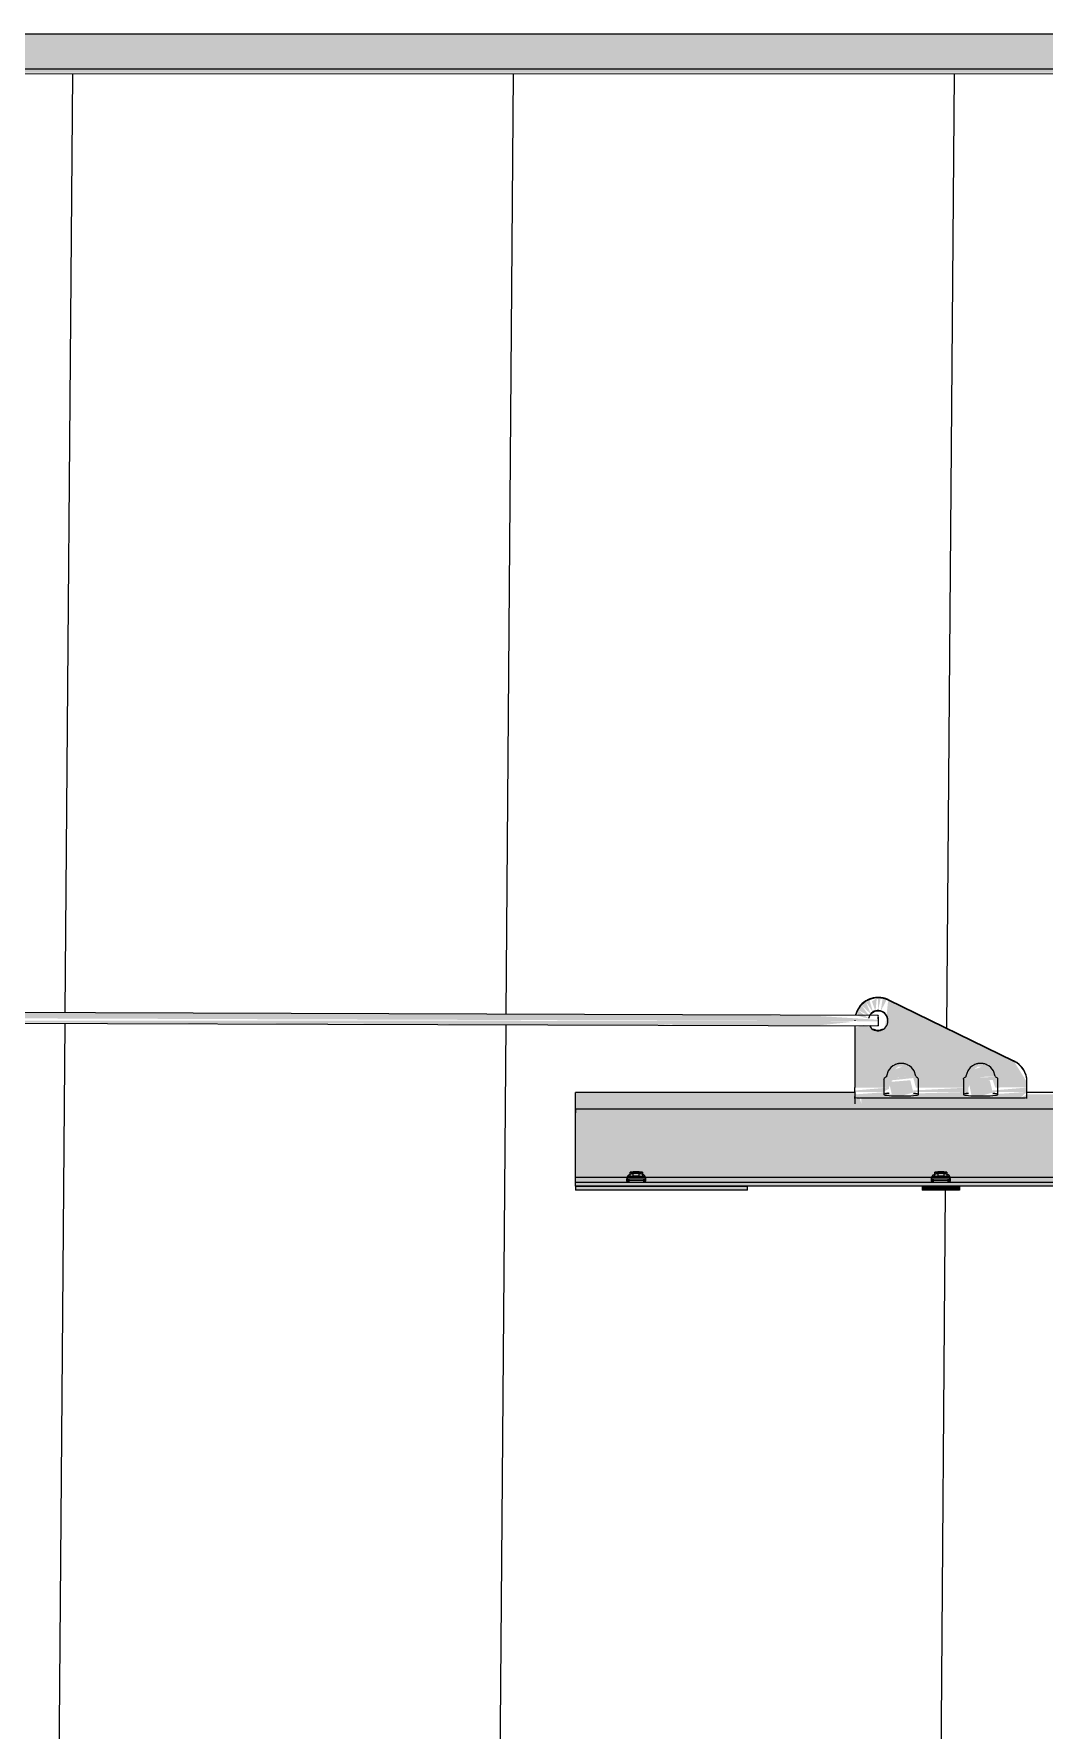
# Model space of a CAD drawing. Header units: millimetres. Extents: x -2361666 to -2009843, y -375 to 29863.
# Drawn here: x -2029493 to -2028730, y 16370 to 17651 of the extents above; entities that cross this region are included whole.
import ezdxf

# ---------------------------------------------------------------- set-up
doc = ezdxf.new("R2010")
doc.units = ezdxf.units.MM
for name, color, linetype, lineweight in [('A-ROOF', 132, 'Continuous', 5), ('A-ROOF-PATT', 132, 'Continuous', 5), ('Q-SPCQ', 91, 'Continuous', 5)]:
    doc.layers.add(name, color=color, linetype=linetype, lineweight=lineweight)

# ---------------------------------------------------------------- blocks, each defined once
blk = doc.blocks.new('Static Line_Sayfa_Metal Deck_Pan Mount - Up to 15 _ pitch - Max 2 Users-1847625-SOUTH EAST - PART C')
at = {"layer": 'Q-SPCQ'}
for points in [[(-1578827.1, 16905.8), (-1578827.1, 16906.9), (-1578871.5, 16909.7), (-1578949.1, 16910.6), (-1583544.8, 16925.8), (-1583792.2, 16926.1), (-1583808.5, 16926.1), (-1583974.7, 16926.8), (-1584063.4, 16927.6), (-1584174.4, 16927.4), (-1584311.8, 16928.1), (-1584381.5, 16928.4), (-1584385.1, 16928.7), (-1584443.8, 16926.8), (-1584441.5, 16927.7), (-1584437.2, 16925.2), (-1584437.2, 16924.5), (-1578830.8, 16905.8)], [(-1578724.4, 16875.5), (-1578724.4, 16875.9), (-1578776.3, 16900.7)], [(-1578815.2, 16863.4), (-1578798.5, 16864.2), (-1578806.2, 16872.4), (-1578815.2, 16869.1), (-1578820.7, 16864.2), (-1578816.4, 16863.5)], [(-1578755.2, 16863.4), (-1578738.5, 16864.2), (-1578746.2, 16872.4), (-1578755.2, 16869.1), (-1578760.7, 16864.2), (-1578756.4, 16863.5)], [(-1578809.6, 16849.4), (-1578800.4, 16851.9), (-1578802.7, 16861.2), (-1578818.8, 16859.9), (-1578816.5, 16849.6), (-1578811.9, 16849.4)], [(-1578749.6, 16849.4), (-1578740.4, 16851.9), (-1578742.7, 16861.2), (-1578758.8, 16861.1), (-1578756.5, 16849.6), (-1578751.9, 16849.4)], [(-1578503.6, 16839.3), (-1578503.6, 16851.9), (-1578714.6, 16850.5), (-1578719.6, 16847.9), (-1578719.6, 16843), (-1578839.6, 16843), (-1578841.2, 16848.7), (-1578844.6, 16851.9), (-1579055.5, 16851.7), (-1579055.5, 16839.3), (-1578677.9, 16839.3)], [(-1578719.6, 16847.9), (-1578714.6, 16852.4), (-1578740.4, 16850.6), (-1578742.7, 16849.6), (-1578758.8, 16849.7), (-1578758.8, 16852.4), (-1578800.4, 16851.2), (-1578802.7, 16849.6), (-1578818.8, 16850.6), (-1578818.8, 16852.4), (-1578844.6, 16850.5), (-1578839.6, 16847.9), (-1578779.6, 16847.9)], [(-1578839.6, 16843), (-1578779.6, 16843), (-1578779.6, 16847.9), (-1578839.6, 16847.9)], [(-1578719.6, 16843), (-1578719.6, 16847.9), (-1578779.6, 16847.9), (-1578779.6, 16843)], [(-1578677.9, 16787.8), (-1578503.7, 16787.8), (-1578503.7, 16839.3), (-1579055.6, 16839.3), (-1579055.7, 16787.8), (-1578886.2, 16787.8)], [(-1578503.7, 16784.1), (-1578503.7, 16787.8), (-1579055.7, 16787.8), (-1579055.7, 16784.1), (-1578677.9, 16784.1)], [(-1578886.2, 16781.1), (-1578503.7, 16781.1), (-1578503.7, 16784.1), (-1579055.7, 16784.1), (-1579055.7, 16781.1)], [(-1579055.7, 16778.1), (-1578925.7, 16778.1), (-1578925.7, 16781.1), (-1579055.7, 16781.1)], [(-1578793.8, 16778.1), (-1578779.7, 16778.1), (-1578779.7, 16781.1), (-1578793.8, 16781.1)], [(-1578765.6, 16778.1), (-1578765.6, 16778.1), (-1578765.6, 16781.1), (-1578779.7, 16781.1), (-1578779.7, 16778.1)]]:
    blk.add_hatch(color=256, dxfattribs=at).paths.add_polyline_path(points)
h = blk.add_hatch(color=256, dxfattribs=at)
h.paths.add_polyline_path([(-1580579.9, 16911.7), (-1581290, 16914), (-1581289.9, 16911.2), (-1581090.2, 16910.1), (-1581059.9, 16909.6), (-1580579.9, 16909.6)])
h.paths.add_polyline_path([(-1579603.7, 16908.4), (-1580579.9, 16909.6), (-1580579.9, 16908.6), (-1580132, 16906.9), (-1580009.5, 16906.2), (-1579898.8, 16906.3), (-1579839.9, 16906.5), (-1579603.7, 16906.3)])
h.paths.add_polyline_path([(-1578989.8, 16902.9), (-1578982.4, 16903.8), (-1578982.4, 16903.3)])
h.paths.add_polyline_path([(-1578874.6, 16902.4), (-1578844.6, 16905.5), (-1578871.5, 16906), (-1579603.7, 16906.3), (-1579603.7, 16905.3), (-1579155.8, 16903.6), (-1579017.7, 16902.8), (-1578882.2, 16902.4)])
h.paths.add_polyline_path([(-1581378.7, 16910.7), (-1581293.9, 16911.3), (-1581293.9, 16914), (-1581911.4, 16916), (-1581916.9, 16913.3), (-1581493.2, 16911.8), (-1581491.8, 16912.3), (-1581385.7, 16910.7)])
h.paths.add_polyline_path([(-1581962.4, 16912.7), (-1581911.2, 16916.1), (-1584437.2, 16922.8), (-1584437.7, 16922), (-1584425.8, 16922), (-1584395.2, 16921.5), (-1584318.6, 16921.2), (-1584274.2, 16920.8), (-1584174.4, 16920.7), (-1584115.8, 16920.9), (-1584017.7, 16919.8), (-1583985.8, 16919.5), (-1583719.5, 16918.5), (-1581964.7, 16912.8)])
h.paths.add_polyline_path([(-1584443.8, 16921.6), (-1584441.5, 16923.7), (-1584443.8, 16922)])
h = blk.add_hatch(color=256, dxfattribs=at)
h.paths.add_polyline_path([(-1578818.8, 16855.7), (-1578816.5, 16861.2), (-1578800.4, 16862.9), (-1578798.5, 16855.7), (-1578758.8, 16855.7), (-1578756.5, 16861.2), (-1578740.4, 16861.3), (-1578738.5, 16855.7), (-1578714.6, 16856), (-1578714.6, 16859.8), (-1578724.4, 16875.5), (-1578819.4, 16921.6), (-1578821.8, 16900.7), (-1578827.1, 16898.5), (-1578832.4, 16900.7), (-1578837.8, 16903), (-1578844.6, 16900.7), (-1578844.6, 16855.7), (-1578819.4, 16855.7)])
h.paths.add_polyline_path([(-1578747.3, 16863.4), (-1578760.7, 16864.2), (-1578751.8, 16871.5), (-1578745.7, 16871.5), (-1578743.5, 16868.2), (-1578738.5, 16864.2), (-1578745, 16863.4)])
h.paths.add_polyline_path([(-1578815.2, 16863.4), (-1578820.7, 16864.2), (-1578811.8, 16871.5), (-1578805.7, 16871.5), (-1578803.5, 16868.2), (-1578798.5, 16864.2), (-1578814.2, 16863.4)])
h.paths.add_polyline_path([(-1578842.4, 16914.4), (-1578833.6, 16909.7), (-1578839.8, 16918)])
h.paths.add_polyline_path([(-1578834.3, 16907.9), (-1578842.4, 16914.4), (-1578842.4, 16909.9), (-1578837.7, 16908.7)])
h.paths.add_polyline_path([(-1578832.4, 16911.2), (-1578836.4, 16920.7), (-1578839.8, 16918), (-1578833.6, 16912.3)])
h.paths.add_polyline_path([(-1578830.8, 16912.4), (-1578833.6, 16922), (-1578836.4, 16920.7), (-1578832.4, 16914.8)])
h.paths.add_polyline_path([(-1578829, 16913.2), (-1578828, 16923.4), (-1578831.7, 16920.7), (-1578830.8, 16918.3)])
h.paths.add_polyline_path([(-1578825.1, 16913.2), (-1578820.6, 16922), (-1578823.6, 16923)])
h.paths.add_polyline_path([(-1578827.1, 16923.3), (-1578827.9, 16922.6), (-1578827.1, 16922.6)])
h.paths.add_polyline_path([(-1578827.1, 16913.4), (-1578825.1, 16923.2), (-1578827.1, 16923.3), (-1578827.1, 16913.4)])
h = blk.add_hatch(color=256, dxfattribs=at)
h.paths.add_polyline_path([(-1578758.8, 16852.4), (-1578758.8, 16855.7), (-1578800.4, 16853.5), (-1578800.4, 16852.4), (-1578779.6, 16852.4)])
h.paths.add_polyline_path([(-1578714.6, 16852.4), (-1578714.6, 16855.7), (-1578740.4, 16853.5), (-1578740.4, 16852.4), (-1578724.4, 16852.4)])
h.paths.add_polyline_path([(-1578823.3, 16852.4), (-1578818.8, 16854.7), (-1578818.8, 16855.7), (-1578844.6, 16853.5), (-1578844.6, 16852.4), (-1578825.1, 16852.4)])
for p, q in [((-1578827.1, 16910.2), (-1584507.2, 16929.1)), ((-1584507.2, 16921.1), (-1578827.1, 16902.2)), ((-1578819.4, 16922.1), (-1578724.4, 16875.9)), ((-1578724.4, 16875.5), (-1578819.4, 16921.6)), ((-1578844.6, 16906.5), (-1578844.6, 16906.1)), ((-1578844.6, 16902.5), (-1578844.6, 16855.7)), ((-1578822.6, 16862.1), (-1578822.6, 16850.5)), ((-1578821.1, 16863.6), (-1578822, 16863.1)), ((-1578797.2, 16863.1), (-1578798.1, 16863.6)), ((-1578796.6, 16850.5), (-1578796.6, 16862.1)), ((-1578762.6, 16862.1), (-1578762.6, 16850.5)), ((-1578761.1, 16863.6), (-1578762, 16863.1)), ((-1578737.2, 16863.1), (-1578738.1, 16863.6)), ((-1578736.6, 16850.5), (-1578736.6, 16862.1)), ((-1578714.6, 16855.7), (-1578714.6, 16859.8)), ((-1579055.6, 16839.3), (-1579055.5, 16851.9)), ((-1578844.6, 16851.9), (-1579055.5, 16851.9)), ((-1578844.6, 16852.4), (-1578844.6, 16850.5)), ((-1578844.6, 16850.5), (-1578844.6, 16848.3)), ((-1578844.6, 16848.3), (-1578844.6, 16843.3)), ((-1578839.6, 16847.9), (-1578779.6, 16847.9)), ((-1578779.6, 16847.9), (-1578719.6, 16847.9)), ((-1578714.6, 16850.5), (-1578714.6, 16852.4)), ((-1578503.5, 16851.9), (-1578714.6, 16851.9)), ((-1578714.6, 16848.3), (-1578714.6, 16850.5)), ((-1579055.7, 16787.8), (-1579055.6, 16839.3)), ((-1579055.6, 16839.3), (-1579055.6, 16836.5)), ((-1578503.6, 16839.3), (-1579055.6, 16839.3)), ((-1579055.7, 16784.1), (-1579055.7, 16787.8)), ((-1578503.7, 16787.8), (-1579055.7, 16787.8)), ((-1579055.7, 16781.1), (-1579055.7, 16784.1)), ((-1578503.7, 16784.1), (-1579055.7, 16784.1)), ((-1579017, 16786.4), (-1579017, 16786.5)), ((-1579017, 16786.4), (-1579017, 16784.9)), ((-1579012, 16792), (-1579014.3, 16791.7)), ((-1579014.3, 16791.7), (-1579012, 16791.3)), ((-1579014.3, 16788.2), (-1579014.3, 16791.7)), ((-1579014.3, 16788.2), (-1579012, 16788.5)), ((-1579012, 16787.8), (-1579014.3, 16788.2)), ((-1579007.4, 16792), (-1579012, 16792)), ((-1579012, 16788.5), (-1579012, 16792)), ((-1579012, 16791.3), (-1579007.4, 16791.3)), ((-1579012, 16787.8), (-1579012, 16791.3)), ((-1579012, 16788.5), (-1579007.4, 16788.5)), ((-1579007.4, 16787.8), (-1579012, 16787.8)), ((-1579005.1, 16791.7), (-1579007.4, 16792)), ((-1579007.4, 16788.5), (-1579007.4, 16792)), ((-1579007.4, 16791.3), (-1579005.1, 16791.7)), ((-1579007.4, 16787.8), (-1579007.4, 16791.3)), ((-1579007.4, 16788.5), (-1579005.1, 16788.2)), ((-1579005.1, 16788.2), (-1579007.4, 16787.8)), ((-1579005.1, 16791.7), (-1579005.1, 16788.2)), ((-1579002.4, 16784.9), (-1579002.4, 16786.4)), ((-1578787, 16786.4), (-1578787, 16786.5)), ((-1578787, 16786.4), (-1578787, 16784.9)), ((-1578782, 16792), (-1578784.3, 16791.7)), ((-1578784.3, 16791.7), (-1578782, 16791.3)), ((-1578784.3, 16788.2), (-1578784.3, 16791.7)), ((-1578784.3, 16788.2), (-1578782, 16788.5)), ((-1578782, 16787.8), (-1578784.3, 16788.2)), ((-1578777.4, 16792), (-1578782, 16792)), ((-1578782, 16792), (-1578782, 16788.5)), ((-1578782, 16791.3), (-1578777.4, 16791.3)), ((-1578782, 16791.3), (-1578782, 16787.8)), ((-1578782, 16788.5), (-1578777.4, 16788.5)), ((-1578777.4, 16787.8), (-1578782, 16787.8)), ((-1578775.1, 16791.7), (-1578777.4, 16792)), ((-1578777.4, 16792), (-1578777.4, 16788.5)), ((-1578777.4, 16791.3), (-1578775.1, 16791.7)), ((-1578777.4, 16791.3), (-1578777.4, 16787.8)), ((-1578777.4, 16788.5), (-1578775.1, 16788.2)), ((-1578775.1, 16788.2), (-1578777.4, 16787.8)), ((-1578775.1, 16791.7), (-1578775.1, 16788.2)), ((-1578772.4, 16784.9), (-1578772.4, 16786.4)), ((-1578503.7, 16781.1), (-1579055.7, 16781.1)), ((-1579055.7, 16781.1), (-1578925.7, 16781.1)), ((-1579055.7, 16781.1), (-1579055.7, 16778.1)), ((-1578925.7, 16778.1), (-1579055.7, 16778.1)), ((-1578925.7, 16778.1), (-1578925.7, 16781.1)), ((-1578793.8, 16781.1), (-1578779.7, 16781.1)), ((-1578793.8, 16781.1), (-1578793.8, 16778.1)), ((-1578779.7, 16778.1), (-1578793.8, 16778.1)), ((-1578779.7, 16781.1), (-1578765.6, 16781.1)), ((-1578765.6, 16778.1), (-1578779.7, 16778.1)), ((-1578765.6, 16781.1), (-1578765.6, 16778.1))]:
    blk.add_line(p, q, dxfattribs=at)
at = {"layer": 'Q-SPCQ', "flags": 128}
for points in [[(-1578798.5, 16864.2), (-1578799.9, 16868.4), (-1578801.9, 16870.9), (-1578803.4, 16872.1), (-1578804.6, 16872.7), (-1578805.4, 16873.1), (-1578806, 16873.3), (-1578806.5, 16873.5), (-1578806.8, 16873.6), (-1578807.1, 16873.7), (-1578807.4, 16873.7), (-1578807.6, 16873.8), (-1578807.8, 16873.8), (-1578808, 16873.8), (-1578808.1, 16873.8), (-1578808.2, 16873.9), (-1578808.3, 16873.9), (-1578808.4, 16873.9), (-1578808.5, 16873.9), (-1578808.6, 16873.9), (-1578808.7, 16873.9), (-1578808.7, 16873.9), (-1578808.8, 16873.9), (-1578808.9, 16873.9), (-1578808.9, 16873.9), (-1578809, 16873.9), (-1578809, 16873.9), (-1578809.1, 16873.9), (-1578809.1, 16873.9), (-1578809.2, 16873.9), (-1578809.2, 16873.9), (-1578809.3, 16873.9), (-1578809.3, 16873.9), (-1578809.4, 16873.9), (-1578809.4, 16873.9), (-1578809.4, 16873.9), (-1578809.5, 16873.9), (-1578809.5, 16873.9), (-1578809.6, 16873.9), (-1578809.6, 16873.9), (-1578809.6, 16873.9), (-1578809.7, 16873.9), (-1578809.7, 16873.9), (-1578809.8, 16873.9), (-1578809.8, 16873.9), (-1578809.8, 16873.9), (-1578809.9, 16873.9), (-1578809.9, 16873.9), (-1578810, 16873.9), (-1578810, 16873.9), (-1578810.1, 16873.9), (-1578810.1, 16873.9), (-1578810.2, 16873.9), (-1578810.2, 16873.9), (-1578810.3, 16873.9), (-1578810.3, 16873.9), (-1578810.4, 16873.9), (-1578810.5, 16873.9), (-1578810.5, 16873.9), (-1578810.6, 16873.9), (-1578810.7, 16873.9), (-1578810.8, 16873.9), (-1578810.9, 16873.9), (-1578811, 16873.9), (-1578811.1, 16873.8), (-1578811.2, 16873.8), (-1578811.4, 16873.8), (-1578811.6, 16873.8), (-1578811.8, 16873.7), (-1578812.1, 16873.7), (-1578812.4, 16873.6), (-1578812.7, 16873.5), (-1578813.2, 16873.3), (-1578813.9, 16873.1), (-1578814.7, 16872.7), (-1578815.8, 16872), (-1578817.4, 16870.8), (-1578819.3, 16868.3), (-1578820.7, 16864.2)], [(-1578738.5, 16864.2), (-1578739.9, 16868.4), (-1578741.9, 16870.9), (-1578743.4, 16872.1), (-1578744.6, 16872.7), (-1578745.4, 16873.1), (-1578746, 16873.3), (-1578746.5, 16873.5), (-1578746.8, 16873.6), (-1578747.1, 16873.7), (-1578747.4, 16873.7), (-1578747.6, 16873.8), (-1578747.8, 16873.8), (-1578748, 16873.8), (-1578748.1, 16873.8), (-1578748.2, 16873.9), (-1578748.3, 16873.9), (-1578748.4, 16873.9), (-1578748.5, 16873.9), (-1578748.6, 16873.9), (-1578748.7, 16873.9), (-1578748.7, 16873.9), (-1578748.8, 16873.9), (-1578748.9, 16873.9), (-1578748.9, 16873.9), (-1578749, 16873.9), (-1578749, 16873.9), (-1578749.1, 16873.9), (-1578749.1, 16873.9), (-1578749.2, 16873.9), (-1578749.2, 16873.9), (-1578749.3, 16873.9), (-1578749.3, 16873.9), (-1578749.4, 16873.9), (-1578749.4, 16873.9), (-1578749.4, 16873.9), (-1578749.5, 16873.9), (-1578749.5, 16873.9), (-1578749.6, 16873.9), (-1578749.6, 16873.9), (-1578749.6, 16873.9), (-1578749.7, 16873.9), (-1578749.7, 16873.9), (-1578749.8, 16873.9), (-1578749.8, 16873.9), (-1578749.8, 16873.9), (-1578749.9, 16873.9), (-1578749.9, 16873.9), (-1578750, 16873.9), (-1578750, 16873.9), (-1578750.1, 16873.9), (-1578750.1, 16873.9), (-1578750.2, 16873.9), (-1578750.2, 16873.9), (-1578750.3, 16873.9), (-1578750.3, 16873.9), (-1578750.4, 16873.9), (-1578750.5, 16873.9), (-1578750.5, 16873.9), (-1578750.6, 16873.9), (-1578750.7, 16873.9), (-1578750.8, 16873.9), (-1578750.9, 16873.9), (-1578751, 16873.9), (-1578751.1, 16873.8), (-1578751.2, 16873.8), (-1578751.4, 16873.8), (-1578751.6, 16873.8), (-1578751.8, 16873.7), (-1578752.1, 16873.7), (-1578752.4, 16873.6), (-1578752.7, 16873.5), (-1578753.2, 16873.3), (-1578753.9, 16873.1), (-1578754.7, 16872.7), (-1578755.8, 16872), (-1578757.4, 16870.8), (-1578759.3, 16868.3), (-1578760.7, 16864.2)], [(-1578822.6, 16862.1), (-1578822.5, 16862.5), (-1578822.3, 16862.8), (-1578822.1, 16863), (-1578822, 16863.1)], [(-1578820.7, 16864.2), (-1578820.8, 16863.9), (-1578821, 16863.7), (-1578821.1, 16863.6), (-1578821.1, 16863.6)], [(-1578798.5, 16864.2), (-1578798.4, 16863.9), (-1578798.2, 16863.7), (-1578798.1, 16863.6), (-1578798.1, 16863.6)], [(-1578796.6, 16862.1), (-1578796.7, 16862.5), (-1578796.9, 16862.8), (-1578797.1, 16863), (-1578797.2, 16863.1)], [(-1578762.6, 16862.1), (-1578762.5, 16862.5), (-1578762.3, 16862.8), (-1578762.1, 16863), (-1578762, 16863.1)], [(-1578760.7, 16864.2), (-1578760.8, 16863.9), (-1578761, 16863.7), (-1578761.1, 16863.6), (-1578761.1, 16863.6)], [(-1578738.5, 16864.2), (-1578738.4, 16863.9), (-1578738.2, 16863.7), (-1578738.1, 16863.6), (-1578738.1, 16863.6)], [(-1578736.6, 16862.1), (-1578736.7, 16862.5), (-1578736.9, 16862.8), (-1578737.1, 16863), (-1578737.2, 16863.1)], [(-1579002.4, 16786.4), (-1579002.7, 16788.1), (-1579003.4, 16789.2), (-1579004.1, 16789.7), (-1579004.5, 16790), (-1579004.9, 16790.2), (-1579005.1, 16790.3), (-1579005.3, 16790.3), (-1579005.5, 16790.4), (-1579005.7, 16790.4), (-1579005.8, 16790.5), (-1579006, 16790.5), (-1579006.1, 16790.5), (-1579006.2, 16790.5), (-1579006.3, 16790.5), (-1579006.5, 16790.6), (-1579006.6, 16790.6), (-1579006.7, 16790.6), (-1579006.8, 16790.6), (-1579006.9, 16790.6), (-1579007, 16790.6), (-1579007.2, 16790.6), (-1579007.3, 16790.6), (-1579007.4, 16790.6), (-1579007.5, 16790.7), (-1579007.7, 16790.7), (-1579007.8, 16790.7), (-1579007.9, 16790.7), (-1579008.1, 16790.7), (-1579008.2, 16790.7), (-1579008.3, 16790.7), (-1579008.5, 16790.7), (-1579008.6, 16790.7), (-1579008.8, 16790.7), (-1579008.9, 16790.7), (-1579009.1, 16790.7), (-1579009.2, 16790.7), (-1579009.3, 16790.7), (-1579009.5, 16790.7), (-1579009.6, 16790.7), (-1579009.8, 16790.7), (-1579009.9, 16790.7), (-1579010.1, 16790.7), (-1579010.2, 16790.7), (-1579010.4, 16790.7), (-1579010.5, 16790.7), (-1579010.7, 16790.7), (-1579010.8, 16790.7), (-1579010.9, 16790.7), (-1579011.1, 16790.7), (-1579011.2, 16790.7), (-1579011.3, 16790.7), (-1579011.5, 16790.7), (-1579011.6, 16790.7), (-1579011.7, 16790.7), (-1579011.9, 16790.6), (-1579012, 16790.6), (-1579012.1, 16790.6), (-1579012.2, 16790.6), (-1579012.4, 16790.6), (-1579012.5, 16790.6), (-1579012.6, 16790.6), (-1579012.7, 16790.6), (-1579012.8, 16790.6), (-1579013, 16790.5), (-1579013.1, 16790.5), (-1579013.2, 16790.5), (-1579013.3, 16790.5), (-1579013.5, 16790.5), (-1579013.6, 16790.4), (-1579013.7, 16790.4), (-1579013.9, 16790.4), (-1579014.1, 16790.3), (-1579014.3, 16790.2), (-1579014.6, 16790.1), (-1579015, 16789.9), (-1579015.6, 16789.5), (-1579016.2, 16788.8), (-1579016.9, 16787.4), (-1579017, 16786.5)], [(-1579002.4, 16786.7), (-1579002.5, 16787.3), (-1579002.8, 16787.7), (-1579003, 16787.9), (-1579003.2, 16788.1), (-1579003.4, 16788.2), (-1579003.5, 16788.2), (-1579003.7, 16788.2), (-1579003.8, 16788.3), (-1579003.9, 16788.3), (-1579004, 16788.3), (-1579004.2, 16788.4), (-1579004.3, 16788.4), (-1579004.4, 16788.4), (-1579004.6, 16788.4), (-1579004.7, 16788.4), (-1579004.8, 16788.5), (-1579005, 16788.5), (-1579005.2, 16788.5), (-1579005.3, 16788.5), (-1579005.5, 16788.5), (-1579005.7, 16788.5), (-1579005.9, 16788.6), (-1579006.1, 16788.6), (-1579006.3, 16788.6), (-1579006.5, 16788.6), (-1579006.7, 16788.6), (-1579006.9, 16788.6), (-1579007.1, 16788.6), (-1579007.3, 16788.6), (-1579007.5, 16788.6), (-1579007.7, 16788.6), (-1579008, 16788.7), (-1579008.2, 16788.7), (-1579008.4, 16788.7), (-1579008.7, 16788.7), (-1579008.9, 16788.7), (-1579009.1, 16788.7), (-1579009.4, 16788.7), (-1579009.6, 16788.7), (-1579009.8, 16788.7), (-1579010.1, 16788.7), (-1579010.3, 16788.7), (-1579010.5, 16788.7), (-1579010.8, 16788.7), (-1579011, 16788.7), (-1579011.2, 16788.7), (-1579011.5, 16788.7), (-1579011.7, 16788.6), (-1579011.9, 16788.6), (-1579012.1, 16788.6), (-1579012.3, 16788.6), (-1579012.6, 16788.6), (-1579012.8, 16788.6), (-1579013, 16788.6), (-1579013.2, 16788.6), (-1579013.4, 16788.6), (-1579013.5, 16788.6), (-1579013.7, 16788.5), (-1579013.9, 16788.5), (-1579014.1, 16788.5), (-1579014.2, 16788.5), (-1579014.4, 16788.5), (-1579014.5, 16788.5), (-1579014.7, 16788.4), (-1579014.8, 16788.4), (-1579015, 16788.4), (-1579015.1, 16788.4), (-1579015.2, 16788.4), (-1579015.4, 16788.3), (-1579015.5, 16788.3), (-1579015.6, 16788.3), (-1579015.7, 16788.2), (-1579015.8, 16788.2), (-1579016, 16788.1), (-1579016.2, 16788), (-1579016.4, 16787.9), (-1579016.7, 16787.6), (-1579016.9, 16787), (-1579016.9, 16786.7)], [(-1578772.4, 16786.4), (-1578772.7, 16788.1), (-1578773.4, 16789.2), (-1578774.1, 16789.7), (-1578774.5, 16790), (-1578774.9, 16790.2), (-1578775.1, 16790.3), (-1578775.3, 16790.3), (-1578775.5, 16790.4), (-1578775.7, 16790.4), (-1578775.8, 16790.5), (-1578776, 16790.5), (-1578776.1, 16790.5), (-1578776.2, 16790.5), (-1578776.3, 16790.5), (-1578776.5, 16790.6), (-1578776.6, 16790.6), (-1578776.7, 16790.6), (-1578776.8, 16790.6), (-1578776.9, 16790.6), (-1578777, 16790.6), (-1578777.2, 16790.6), (-1578777.3, 16790.6), (-1578777.4, 16790.6), (-1578777.5, 16790.7), (-1578777.7, 16790.7), (-1578777.8, 16790.7), (-1578777.9, 16790.7), (-1578778.1, 16790.7), (-1578778.2, 16790.7), (-1578778.3, 16790.7), (-1578778.5, 16790.7), (-1578778.6, 16790.7), (-1578778.8, 16790.7), (-1578778.9, 16790.7), (-1578779.1, 16790.7), (-1578779.2, 16790.7), (-1578779.3, 16790.7), (-1578779.5, 16790.7), (-1578779.6, 16790.7), (-1578779.8, 16790.7), (-1578779.9, 16790.7), (-1578780.1, 16790.7), (-1578780.2, 16790.7), (-1578780.4, 16790.7), (-1578780.5, 16790.7), (-1578780.7, 16790.7), (-1578780.8, 16790.7), (-1578780.9, 16790.7), (-1578781.1, 16790.7), (-1578781.2, 16790.7), (-1578781.3, 16790.7), (-1578781.5, 16790.7), (-1578781.6, 16790.7), (-1578781.7, 16790.7), (-1578781.9, 16790.6), (-1578782, 16790.6), (-1578782.1, 16790.6), (-1578782.2, 16790.6), (-1578782.4, 16790.6), (-1578782.5, 16790.6), (-1578782.6, 16790.6), (-1578782.7, 16790.6), (-1578782.8, 16790.6), (-1578783, 16790.5), (-1578783.1, 16790.5), (-1578783.2, 16790.5), (-1578783.3, 16790.5), (-1578783.5, 16790.5), (-1578783.6, 16790.4), (-1578783.7, 16790.4), (-1578783.9, 16790.4), (-1578784.1, 16790.3), (-1578784.3, 16790.2), (-1578784.6, 16790.1), (-1578785, 16789.9), (-1578785.6, 16789.5), (-1578786.2, 16788.8), (-1578786.9, 16787.4), (-1578787, 16786.5)], [(-1578772.4, 16786.7), (-1578772.5, 16787.3), (-1578772.8, 16787.7), (-1578773, 16787.9), (-1578773.2, 16788.1), (-1578773.4, 16788.2), (-1578773.5, 16788.2), (-1578773.7, 16788.2), (-1578773.8, 16788.3), (-1578773.9, 16788.3), (-1578774, 16788.3), (-1578774.2, 16788.4), (-1578774.3, 16788.4), (-1578774.4, 16788.4), (-1578774.6, 16788.4), (-1578774.7, 16788.4), (-1578774.8, 16788.5), (-1578775, 16788.5), (-1578775.2, 16788.5), (-1578775.3, 16788.5), (-1578775.5, 16788.5), (-1578775.7, 16788.5), (-1578775.9, 16788.6), (-1578776.1, 16788.6), (-1578776.3, 16788.6), (-1578776.5, 16788.6), (-1578776.7, 16788.6), (-1578776.9, 16788.6), (-1578777.1, 16788.6), (-1578777.3, 16788.6), (-1578777.5, 16788.6), (-1578777.7, 16788.6), (-1578778, 16788.7), (-1578778.2, 16788.7), (-1578778.4, 16788.7), (-1578778.7, 16788.7), (-1578778.9, 16788.7), (-1578779.1, 16788.7), (-1578779.4, 16788.7), (-1578779.6, 16788.7), (-1578779.8, 16788.7), (-1578780.1, 16788.7), (-1578780.3, 16788.7), (-1578780.5, 16788.7), (-1578780.8, 16788.7), (-1578781, 16788.7), (-1578781.2, 16788.7), (-1578781.5, 16788.7), (-1578781.7, 16788.6), (-1578781.9, 16788.6), (-1578782.1, 16788.6), (-1578782.3, 16788.6), (-1578782.6, 16788.6), (-1578782.8, 16788.6), (-1578783, 16788.6), (-1578783.2, 16788.6), (-1578783.4, 16788.6), (-1578783.5, 16788.6), (-1578783.7, 16788.5), (-1578783.9, 16788.5), (-1578784.1, 16788.5), (-1578784.2, 16788.5), (-1578784.4, 16788.5), (-1578784.5, 16788.5), (-1578784.7, 16788.4), (-1578784.8, 16788.4), (-1578785, 16788.4), (-1578785.1, 16788.4), (-1578785.2, 16788.4), (-1578785.4, 16788.3), (-1578785.5, 16788.3), (-1578785.6, 16788.3), (-1578785.7, 16788.2), (-1578785.8, 16788.2), (-1578786, 16788.1), (-1578786.2, 16788), (-1578786.4, 16787.9), (-1578786.7, 16787.6), (-1578786.9, 16787), (-1578786.9, 16786.7)]]:
    blk.add_lwpolyline(points, dxfattribs=at)
at = {"layer": 'Q-SPCQ'}
for centre, major_axis, ratio, start_param, end_param in [((-1578827.1, 16906.4), (-17.5, 0.1), 0.996194, 4.266553, 6.038062), ((-1578827.1, 16906), (-17.5, 0.1), 0.996194, 4.266553, 6.038062), ((-1578827.1, 16906), (-7.5, 0.06), 0.996194, 3.149542, 6.029335), ((-1578827.1, 16906.4), (-7.5, 0.06), 0.996194, 3.149542, 5.767536), ((-1578827.1, 16906.2), (0, 4), 0.000693, 5.846853, 6.632251), ((-1578827.1, 16906), (-7.5, 0.06), 0.996194, 0.531548, 3.149542), ((-1578827.1, 16906.4), (-7.5, 0.06), 0.996194, 0.531548, 0.793348), ((-1578827.1, 16906.4), (-7.5, 0.06), 0.996194, 1.055147, 2.102345), ((-1578827.1, 16906.2), (0, 4), 0.000693, 0.610865, 1.658063), ((-1578827.1, 16906.2), (0, 4), 0.000693, 5.061455, 5.585054), ((-1578827.1, 16906.2), (0, 4), 0.000693, 1.658063, 3.752458), ((-1578732.1, 16860.2), (-17.5, 0.1), 0.996194, 3.149542, 4.266553), ((-1578732.1, 16859.8), (-17.5, 0.1), 0.996194, 3.149542, 4.266553), ((-1578844.6, 16855.4), (0, 3), 0.000693, 3.228859, 4.799655), ((-1578844.6, 16855.4), (0, 8), 0.000693, 3.228859, 3.752458), ((-1578839.6, 16848.3), (5, 0), 0.087156, 3.141593, 4.711693), ((-1578809.6, 16850.5), (13, 0), 0.087156, 2.355499, 3.140897), ((-1578809.6, 16850.5), (13, 0), 0.087156, 3.141593, 6.28249), ((-1578809.6, 16850.5), (13, 0), 0.087156, 0, 0.784703), ((-1578749.6, 16850.5), (13, 0), 0.087156, 2.355499, 3.140897), ((-1578749.6, 16850.5), (13, 0), 0.087156, 3.141593, 6.28249), ((-1578749.6, 16850.5), (13, 0), 0.087156, 0, 0.784703), ((-1578719.6, 16848.3), (5, 0), 0.087156, 4.711693, 6.28249), ((-1578714.6, 16855.4), (0, 3), 0.000693, 3.228859, 4.799655), ((-1578714.6, 16855.4), (0, 8), 0.000693, 3.228859, 3.752458), ((-1579009.7, 16784.9), (7.3, 0), 0.087156, 0, 3.140897), ((-1579009.7, 16784.9), (7.3, 0), 0.087156, 3.141593, 6.28249), ((-1579009.7, 16786.7), (7.28, 0), 0.087156, 0, 3.140897), ((-1579009.7, 16786.7), (7.28, 0), 0.087156, 3.141593, 6.28249), ((-1578779.7, 16784.9), (7.3, 0), 0.087156, 0, 3.140897), ((-1578779.7, 16784.9), (7.3, 0), 0.087156, 3.141593, 6.28249), ((-1578779.7, 16786.7), (7.28, 0), 0.087156, 0, 3.140897), ((-1578779.7, 16786.7), (7.28, 0), 0.087156, 3.141593, 6.28249)]:
    blk.add_ellipse(centre, major_axis=major_axis, ratio=ratio, start_param=start_param, end_param=end_param, dxfattribs=at)
blk = doc.blocks.new('Ridge Capping - Ridge Capping-1882401-SOUTH EAST - PART C')
at = {"layer": 'A-ROOF'}
for points in [[(-1665677.8, 17622.5), (-1573701.3, 17625.3), (-1573701.2, 17651.5), (-1665668.6, 17648.5), (-1665651.1, 17627.8), (-1665677.8, 17627.8)], [(-1665677.8, 17618.8), (-1573701.3, 17622.5), (-1573703.5, 17625.3), (-1665677.8, 17622.5)]]:
    blk.add_hatch(color=256, dxfattribs=at).paths.add_polyline_path(points)
for p, q in [((-1573701.2, 17651.5), (-1665668.8, 17648.7)), ((-1665677.8, 17622.5), (-1573701.3, 17625.3)), ((-1665677.8, 17618.8), (-1573716.2, 17621.6))]:
    blk.add_line(p, q, dxfattribs=at)

msp = doc.modelspace()

# ---------------------------------------------------------------- hatches: boundary and pattern name
at = {"layer": 'A-ROOF-PATT'}
h = msp.add_hatch(dxfattribs=at)
h.set_pattern_fill('FP_267', color=256, style=0, pattern_type=2)
h.set_pattern_definition([(89.546, (-884715.93, -373755.56), (-332.99944, 0.00159), [])])
h.paths.add_polyline_path([(-2073281.3, 15911.6), (-2024704.7, 15911.6), (-2023744.4, 17621.6), (-2115706, 17618.8), (-2115706, 15911.6), (-2074114.4, 15911.6)])
h.paths.add_polyline_path([(-2046054, 16852.1), (-2046030.6, 16853.7), (-2046030.6, 16918.6), (-2046054, 16918.6)])
h.paths.add_polyline_path([(-2057509.2, 16852.1), (-2057485.8, 16853.7), (-2057485.8, 16918.6), (-2057509.2, 16918.6)])
h.paths.add_polyline_path([(-2080419.6, 16852.1), (-2080396.2, 16853.7), (-2080396.2, 16918.6), (-2080419.6, 16918.6)])
h.paths.add_polyline_path([(-2086147.2, 16852.1), (-2086123.8, 16853.7), (-2086123.8, 16918.6), (-2086147.2, 16918.6)])
h.paths.add_polyline_path([(-2091874.8, 16852.1), (-2091851.4, 16853.7), (-2091851.4, 16918.6), (-2091874.8, 16918.6)])
h.paths.add_polyline_path([(-2097602.4, 16852.1), (-2097579, 16853.7), (-2097579, 16918.6), (-2097602.4, 16918.6)])
h.paths.add_polyline_path([(-2113863.5, 16911.7), (-2113853.3, 16912.9), (-2113858.8, 16912)])
h.paths.add_polyline_path([(-2113241.8, 16913.7), (-2113232, 16915), (-2113236.4, 16914.1)])
h.paths.add_polyline_path([(-2112887.2, 16915), (-2112877, 16916.1), (-2112882.6, 16915.3)])
h.paths.add_polyline_path([(-2033724.6, 16925.2), (-2033714.4, 16926.4), (-2033721.4, 16925.4)])
h.paths.add_polyline_path([(-2033102.9, 16923.1), (-2033093.2, 16924.3), (-2033098.7, 16923.4)])
h.paths.add_polyline_path([(-2032748.4, 16922), (-2032738.2, 16923.1), (-2032745.1, 16922.2)])
h.paths.add_polyline_path([(-2028868, 16918), (-2028859, 16909.6), (-2028860.6, 16907.4), (-2028860.6, 16905.1), (-2028855.3, 16903.9), (-2028855.3, 16903.1), (-2028865.7, 16902.9), (-2028853.3, 16898.7), (-2028848.8, 16902.2), (-2028847.8, 16906), (-2028848.8, 16919.9), (-2028853.3, 16913.4), (-2028855.3, 16913.4), (-2028857.2, 16913.2), (-2028859.5, 16913.2), (-2028860.6, 16911.2), (-2028864.6, 16914.9)])
h.paths.add_polyline_path([(-2028531.7, 16597.6), (-2028531.9, 16778.1), (-2028661.9, 16778.1), (-2028661.9, 16781.1), (-2028793.8, 16781.1), (-2028793.8, 16778.1), (-2028822, 16778.1), (-2028822, 16781.1), (-2028953.9, 16781.1), (-2028953.9, 16778.1), (-2029083.9, 16778.1), (-2029083.7, 16851.9), (-2028872.8, 16854.1), (-2028872.8, 16903), (-2029155.5, 16903.2), (-2029155.5, 16904.2), (-2029205.4, 16903.6), (-2029276.8, 16903.8), (-2034472, 16918.7), (-2034472, 16918.6), (-2034495.4, 16918.6), (-2034500.8, 16902.5), (-2034502.6, 16886.6), (-2034500.8, 16870.8), (-2034495.4, 16852.1), (-2034452.4, 16852.1), (-2034454.1, 16832.7), (-2034618.4, 16834.7), (-2034618.2, 16852.1), (-2034575.4, 16853.7), (-2034570, 16870.8), (-2034568.1, 16886.6), (-2034570, 16902.5), (-2034575.4, 16918.6), (-2034605.4, 16919.9), (-2034605.4, 16921.1), (-2040199.6, 16919.9), (-2040199.6, 16918.6), (-2040223, 16918.6), (-2040228.4, 16902.5), (-2040230.2, 16886.6), (-2040228.4, 16870.8), (-2040223, 16852.1), (-2040180, 16852.1), (-2040181.7, 16832.7), (-2040346, 16834.7), (-2040345.8, 16852.1), (-2040303, 16853.7), (-2040297.6, 16870.8), (-2040295.7, 16886.6), (-2040297.6, 16902.5), (-2040303, 16918.6), (-2040326.4, 16918.6), (-2040326.4, 16919.9), (-2045927.2, 16918.7), (-2045927.2, 16918.6), (-2045950.6, 16918.6), (-2045956, 16902.5), (-2045957.8, 16886.6), (-2045956, 16870.8), (-2045950.6, 16852.1), (-2045907.6, 16852.1), (-2045909.3, 16832.7), (-2046073.6, 16834.7), (-2046073.4, 16852.1), (-2046054, 16852.1), (-2046054, 16919.9), (-2051654.8, 16918.7), (-2051654.8, 16918.6), (-2051678.2, 16918.6), (-2051683.6, 16902.5), (-2051685.4, 16886.6), (-2051683.6, 16870.8), (-2051678.2, 16852.1), (-2051635.2, 16852.1), (-2051636.9, 16832.7), (-2051801.2, 16834.7), (-2051801, 16852.1), (-2051758.2, 16853.7), (-2051752.8, 16870.8), (-2051750.9, 16886.6), (-2051752.8, 16902.5), (-2051758.2, 16918.6), (-2051788.2, 16919.9), (-2051788.2, 16921.1), (-2057382.4, 16919.9), (-2057382.4, 16918.6), (-2057405.8, 16918.6), (-2057411.2, 16902.5), (-2057413, 16886.6), (-2057411.2, 16870.8), (-2057405.8, 16852.1), (-2057362.8, 16852.1), (-2057364.5, 16832.7), (-2057528.8, 16834.7), (-2057528.6, 16852.1), (-2057509.2, 16852.1), (-2057509.2, 16919.9), (-2063133.4, 16918.6), (-2063138.8, 16902.5), (-2063140.6, 16886.6), (-2063138.8, 16870.8), (-2063133.4, 16852.1), (-2063090.4, 16852.1), (-2063092.1, 16832.7), (-2063256.4, 16834.7), (-2063256.2, 16852.1), (-2063213.4, 16853.7), (-2063208, 16870.8), (-2063206.1, 16886.6), (-2063208, 16902.5), (-2063213.4, 16918.6), (-2063236.8, 16918.6), (-2063236.8, 16919.9), (-2068837.6, 16918.7), (-2068837.6, 16918.6), (-2068861, 16918.6), (-2068866.4, 16902.5), (-2068868.2, 16886.6), (-2068866.4, 16870.8), (-2068861, 16852.1), (-2068818, 16852.1), (-2068819.7, 16832.7), (-2068984, 16834.7), (-2068983.8, 16852.1), (-2068941, 16853.7), (-2068941, 16918.6), (-2068971, 16919.9), (-2068971, 16921.1), (-2074565.2, 16919.9), (-2074565.2, 16918.6), (-2074588.6, 16918.6), (-2074594, 16902.5), (-2074595.8, 16886.6), (-2074594, 16870.8), (-2074588.6, 16852.1), (-2074545.6, 16852.1), (-2074547.3, 16832.7), (-2074711.6, 16834.7), (-2074711.4, 16852.1), (-2074668.6, 16853.7), (-2074663.2, 16870.8), (-2074661.3, 16886.6), (-2074663.2, 16902.5), (-2074668.6, 16918.6), (-2074698.6, 16919.9), (-2074698.6, 16921.1), (-2080292.8, 16919.9), (-2080292.8, 16918.6), (-2080316.2, 16918.6), (-2080321.6, 16902.5), (-2080323.4, 16886.6), (-2080321.6, 16870.8), (-2080316.2, 16852.1), (-2080273.2, 16852.1), (-2080274.9, 16832.7), (-2080439.2, 16834.7), (-2080439, 16852.1), (-2080419.6, 16852.1), (-2080419.6, 16919.9), (-2086043.8, 16918.6), (-2086049.2, 16902.5), (-2086051, 16886.6), (-2086049.2, 16870.8), (-2086043.8, 16852.1), (-2086000.8, 16852.1), (-2086002.5, 16832.7), (-2086166.8, 16834.7), (-2086166.6, 16852.1), (-2086147.2, 16852.1), (-2086147.2, 16919.9), (-2091748, 16918.7), (-2091748, 16918.6), (-2091771.4, 16918.6), (-2091776.8, 16902.5), (-2091778.6, 16886.6), (-2091776.8, 16870.8), (-2091771.4, 16852.1), (-2091728.4, 16852.1), (-2091730.1, 16832.7), (-2091894.3, 16834.7), (-2091894.2, 16852.1), (-2091874.8, 16852.1), (-2091874.8, 16919.9), (-2097499, 16918.6), (-2097504.4, 16902.5), (-2097506.2, 16886.6), (-2097504.4, 16870.8), (-2097499, 16852.1), (-2097456, 16852.1), (-2097457.7, 16832.7), (-2097621.9, 16834.7), (-2097621.8, 16852.1), (-2097602.4, 16852.1), (-2097602.4, 16919.9), (-2103203.2, 16918.7), (-2103203.2, 16918.6), (-2103226.6, 16918.6), (-2103232, 16902.5), (-2103233.8, 16886.6), (-2103232, 16870.8), (-2103226.6, 16852.1), (-2103183.6, 16852.1), (-2103185.3, 16832.7), (-2103349.5, 16834.7), (-2103349.4, 16852.1), (-2103306.6, 16853.7), (-2103306.6, 16918.6), (-2103336.6, 16919.9), (-2103336.6, 16921.1), (-2108930.8, 16919.9), (-2108930.8, 16918.6), (-2108954.2, 16918.6), (-2108959.6, 16902.5), (-2108961.4, 16886.6), (-2108959.6, 16870.8), (-2108954.2, 16852.1), (-2108911.2, 16852.1), (-2108912.9, 16832.7), (-2109077.1, 16834.7), (-2109077, 16852.1), (-2109034.2, 16853.7), (-2109028.8, 16870.8), (-2109026.9, 16886.6), (-2109028.8, 16902.5), (-2109034.2, 16918.6), (-2109064.2, 16919.9), (-2109064.2, 16921), (-2109227.1, 16920.5), (-2109349.2, 16920.4), (-2109415.7, 16919.9), (-2114656.8, 16899.5), (-2114654.9, 16851.9), (-2114445.7, 16851.9), (-2114445.9, 16778.1), (-2114575.9, 16778.1), (-2114575.9, 16781.1), (-2114707.8, 16781.1), (-2114707.8, 16778.1), (-2114736, 16778.1), (-2114736, 16781.1), (-2114867.9, 16781.1), (-2114867.9, 16778.1), (-2114997.9, 16778.1), (-2114997.7, 16851.9), (-2114786.8, 16854.1), (-2114786.8, 16859.8), (-2114776.9, 16875.9), (-2114681.9, 16922.1), (-2114680.8, 16902.2), (-2114676.2, 16898.7), (-2114670.5, 16899.5), (-2114664.6, 16904), (-2114674.3, 16906.9), (-2114674.3, 16908.7), (-2114667, 16910.7), (-2114661.6, 16918), (-2114656.3, 16910.2), (-2114629.9, 16910), (-2114596.6, 16909.9), (-2114491.1, 16910), (-2114408, 16910.8), (-2114282.9, 16910), (-2110756.4, 16923.2), (-2110737.9, 16923.3), (-2109057.6, 16930.3), (-2109057.6, 16931.6), (-2108995.2, 16931.6), (-2108995.2, 16931.6), (-2108924.2, 16931.6), (-2108924.2, 16929.1), (-2103330, 16930.3), (-2103330, 16931.6), (-2103196.6, 16931.6), (-2103196.6, 16929.1), (-2097609, 16929.1), (-2097609, 16930.3), (-2097475.6, 16931.6), (-2097475.6, 16930.3), (-2091874.8, 16930.3), (-2091874.8, 16931.6), (-2091741.4, 16931.6), (-2091741.4, 16929.1), (-2086147.2, 16930.3), (-2086147.2, 16931.6), (-2086020.4, 16931.6), (-2086020.4, 16930.3), (-2086013.8, 16930.3), (-2086013.8, 16929.1), (-2080419.6, 16930.3), (-2080419.6, 16931.6), (-2080292.8, 16931.6), (-2080292.8, 16930.3), (-2080286.2, 16930.3), (-2080286.2, 16929.1), (-2074692, 16930.3), (-2074692, 16931.6), (-2074558.6, 16931.6), (-2074558.6, 16929.1), (-2068971, 16929.1), (-2068971, 16930.3), (-2068964.4, 16930.3), (-2068964.4, 16931.6), (-2068837.6, 16931.6), (-2068837.6, 16930.3), (-2068831, 16930.3), (-2068831, 16929.1), (-2063236.8, 16930.3), (-2063236.8, 16931.6), (-2063110, 16931.6), (-2063110, 16930.3), (-2063103.4, 16930.3), (-2063103.4, 16929.1), (-2057509.2, 16930.3), (-2057509.2, 16931.6), (-2057382.4, 16931.6), (-2057382.4, 16930.3), (-2051788.2, 16929.1), (-2051788.2, 16930.3), (-2051781.6, 16930.3), (-2051781.6, 16931.6), (-2051648.2, 16930.3), (-2051648.2, 16929.1), (-2046060.6, 16929.1), (-2046060.6, 16930.3), (-2046054, 16930.3), (-2046054, 16931.6), (-2045920.6, 16930.3), (-2045920.6, 16929.1), (-2040326.4, 16930.3), (-2040326.4, 16931.6), (-2040199.6, 16931.6), (-2040199.6, 16930.3), (-2040193, 16930.3), (-2040193, 16929.1), (-2034598.8, 16930.3), (-2034598.8, 16931.6), (-2034465.4, 16931.6), (-2034465.4, 16928.5), (-2034348.4, 16927.9), (-2034269.1, 16927.9), (-2034144, 16926.3), (-2030610.3, 16915.2), (-2030599.1, 16916), (-2028872.2, 16910.3), (-2028868, 16918), (-2028859, 16922.9), (-2028850, 16922.4), (-2028846.7, 16921.6), (-2028752.6, 16875.9), (-2028752.6, 16875.5), (-2028749.3, 16873.4), (-2028742.8, 16854.9), (-2028742.8, 16851.9), (-2028531.7, 16851.9), (-2028531.7, 16800.4)])
h.paths.add_polyline_path([(-2097394.1, 16597.6), (-2097394.1, 16779.9), (-2097444.1, 16779.9), (-2097444.8, 16785.6), (-2097455.2, 16834), (-2097455.1, 16851.4), (-2097441.6, 16802.3), (-2097416.9, 16803.5), (-2097417, 16804.9), (-2097408.9, 16804.5), (-2097400.9, 16804.5), (-2097400.8, 16802.1), (-2097393.9, 16799.4), (-2097394.1, 16782.9)])
h.paths.add_polyline_path([(-2057300.9, 16597.6), (-2057300.9, 16779.9), (-2057350.9, 16779.9), (-2057351.6, 16785.6), (-2057362, 16834), (-2057361.9, 16851.4), (-2057348.4, 16802.3), (-2057323.7, 16803.5), (-2057323.8, 16804.9), (-2057315.7, 16804.5), (-2057307.7, 16804.5), (-2057307.6, 16802.1), (-2057300.7, 16799.4), (-2057300.9, 16782.9)])
h.paths.add_polyline_path([(-2108849.2, 16597.6), (-2108849.2, 16779.9), (-2108899.2, 16779.9), (-2108900, 16785.6), (-2108910.4, 16834), (-2108910.3, 16851.4), (-2108896.8, 16802.3), (-2108872.1, 16803.5), (-2108872.2, 16804.9), (-2108864.1, 16804.5), (-2108856.1, 16804.5), (-2108856, 16802.1), (-2108849.1, 16799.4), (-2108849.2, 16782.9)])
h.paths.add_polyline_path([(-2085938.9, 16597.6), (-2085938.9, 16779.9), (-2085988.9, 16779.9), (-2085989.6, 16785.6), (-2086000, 16834), (-2085999.9, 16851.4), (-2085986.4, 16802.3), (-2085961.7, 16803.5), (-2085961.8, 16804.9), (-2085953.7, 16804.5), (-2085945.7, 16804.5), (-2085945.6, 16802.1), (-2085938.7, 16799.4), (-2085938.9, 16782.9)])
h.paths.add_polyline_path([(-2063028.5, 16597.6), (-2063028.5, 16779.9), (-2063078.5, 16779.9), (-2063079.2, 16785.6), (-2063089.6, 16834), (-2063089.5, 16851.4), (-2063074.8, 16802.3), (-2063051.3, 16803.5), (-2063051.4, 16804.9), (-2063043.3, 16804.5), (-2063035.3, 16804.5), (-2063035.2, 16802.1), (-2063028.3, 16799.4), (-2063028.5, 16782.9)])
h.paths.add_polyline_path([(-2034390.5, 16597.6), (-2034390.5, 16779.9), (-2034440.5, 16779.9), (-2034441.2, 16785.6), (-2034451.6, 16834), (-2034451.5, 16851.4), (-2034438, 16802.3), (-2034413.3, 16803.5), (-2034413.4, 16804.9), (-2034405.3, 16804.5), (-2034397.3, 16804.5), (-2034397.2, 16802.1), (-2034390.3, 16799.4), (-2034390.5, 16782.9)])
h.paths.add_polyline_path([(-2034665.3, 16803.4), (-2034665.3, 16802.3), (-2034659.4, 16802.3)])
h.paths.add_polyline_path([(-2034680.5, 16779.9), (-2034680.3, 16801.5), (-2034673.2, 16802.3), (-2034673.1, 16804.9), (-2034632.7, 16801.5), (-2034630.3, 16808.3), (-2034619.2, 16851.4), (-2034619.4, 16825.7), (-2034630.5, 16779.9)])
h.paths.add_polyline_path([(-2040162.3, 16779.9), (-2040168.1, 16779.9), (-2040168.8, 16785.6), (-2040179.2, 16834), (-2040179.1, 16851.4), (-2040165.6, 16802.3), (-2040140.9, 16803.5), (-2040141, 16804.9), (-2040132.9, 16804.5), (-2040124.9, 16804.5), (-2040124.8, 16802.1), (-2040117.9, 16799.4), (-2040118.1, 16779.9)])
h.paths.add_polyline_path([(-2040392.9, 16803.4), (-2040392.9, 16802.3), (-2040387, 16802.3)])
h.paths.add_polyline_path([(-2040358.1, 16779.9), (-2040408.1, 16779.9), (-2040407.9, 16801.5), (-2040400.8, 16802.3), (-2040400.7, 16804.9), (-2040360.3, 16801.5), (-2040357.9, 16808.3), (-2040346.8, 16851.4), (-2040347, 16825.7), (-2040358.1, 16782.9)])
h.paths.add_polyline_path([(-2045845.7, 16779.9), (-2045895.7, 16779.9), (-2045896.4, 16785.6), (-2045906.8, 16834), (-2045906.7, 16851.4), (-2045893.2, 16802.3), (-2045868.5, 16803.5), (-2045868.6, 16804.9), (-2045860.5, 16804.5), (-2045852.5, 16804.5), (-2045852.4, 16802.1), (-2045845.5, 16799.4), (-2045845.7, 16782.9)])
h.paths.add_polyline_path([(-2046120.5, 16803.4), (-2046120.5, 16802.3), (-2046114.6, 16802.3)])
h.paths.add_polyline_path([(-2046135.7, 16779.9), (-2046135.5, 16801.5), (-2046128.4, 16802.3), (-2046128.3, 16804.9), (-2046087.9, 16801.5), (-2046085.5, 16808.3), (-2046074.4, 16851.4), (-2046074.6, 16825.7), (-2046085.7, 16779.9)])
h.paths.add_polyline_path([(-2051848.1, 16803.4), (-2051848.1, 16802.3), (-2051842.2, 16802.3)])
h.paths.add_polyline_path([(-2051826.8, 16779.9), (-2051863.3, 16779.9), (-2051863.1, 16801.5), (-2051856, 16802.3), (-2051855.9, 16804.9), (-2051815.5, 16801.5), (-2051813.1, 16808.3), (-2051802, 16851.4), (-2051802.2, 16825.7), (-2051813.3, 16779.9)])
h.paths.add_polyline_path([(-2051573.3, 16779.9), (-2051623.3, 16779.9), (-2051624, 16785.6), (-2051634.4, 16834), (-2051634.3, 16851.4), (-2051620.8, 16802.3), (-2051596.1, 16803.5), (-2051596.2, 16804.9), (-2051588.1, 16804.5), (-2051580.1, 16804.5), (-2051580, 16802.1), (-2051573.1, 16799.4), (-2051573.3, 16782.9)])
h.paths.add_polyline_path([(-2057575.7, 16803.4), (-2057575.7, 16802.3), (-2057569.8, 16802.3)])
h.paths.add_polyline_path([(-2057590.9, 16779.9), (-2057590.7, 16801.5), (-2057583.6, 16802.3), (-2057583.5, 16804.9), (-2057543.1, 16801.5), (-2057540.7, 16808.3), (-2057529.6, 16851.4), (-2057529.8, 16825.7), (-2057540.9, 16779.9)])
h.paths.add_polyline_path([(-2063303.3, 16803.4), (-2063303.3, 16802.3), (-2063297.4, 16802.3)])
h.paths.add_polyline_path([(-2063318.5, 16779.9), (-2063318.3, 16801.5), (-2063311.2, 16802.3), (-2063311.1, 16804.9), (-2063270.7, 16801.5), (-2063268.3, 16808.3), (-2063257.2, 16851.4), (-2063257.4, 16825.7), (-2063268.5, 16779.9), (-2063283.1, 16779.9)])
h.paths.add_polyline_path([(-2068756.1, 16779.9), (-2068806.1, 16779.9), (-2068806.8, 16785.6), (-2068817.2, 16834), (-2068817.1, 16851.4), (-2068803.6, 16802.3), (-2068778.9, 16803.5), (-2068779, 16804.9), (-2068770.9, 16804.5), (-2068762.9, 16804.5), (-2068762.8, 16802.1), (-2068755.9, 16799.4), (-2068756.1, 16782.9)])
h.paths.add_polyline_path([(-2069030.9, 16803.4), (-2069030.9, 16802.3), (-2069025, 16802.3)])
h.paths.add_polyline_path([(-2068996.1, 16779.9), (-2069046.1, 16779.9), (-2069045.9, 16801.5), (-2069038.8, 16802.3), (-2069038.7, 16804.9), (-2068998.3, 16801.5), (-2068995.9, 16808.3), (-2068984.8, 16851.4), (-2068985, 16825.7), (-2068996.1, 16782.9)])
h.paths.add_polyline_path([(-2074533.7, 16779.9), (-2074534.4, 16785.6), (-2074544.8, 16834), (-2074544.7, 16851.4), (-2074531, 16802.3), (-2074506.5, 16803.5), (-2074506.6, 16804.9), (-2074498.5, 16804.5), (-2074490.5, 16804.5), (-2074490.4, 16802.1), (-2074483.5, 16799.4), (-2074483.7, 16779.9), (-2074531, 16779.9)])
h.paths.add_polyline_path([(-2074758.5, 16803.4), (-2074758.5, 16802.3), (-2074752.6, 16802.3)])
h.paths.add_polyline_path([(-2074739.3, 16779.9), (-2074773.7, 16779.9), (-2074773.5, 16801.5), (-2074766.4, 16802.3), (-2074766.3, 16804.9), (-2074725.9, 16801.5), (-2074723.5, 16808.3), (-2074712.4, 16851.4), (-2074712.6, 16825.7), (-2074723.7, 16779.9)])
h.paths.add_polyline_path([(-2080211.3, 16779.9), (-2080261.3, 16779.9), (-2080262, 16785.6), (-2080272.4, 16834), (-2080272.3, 16851.4), (-2080258.8, 16802.3), (-2080234.1, 16803.5), (-2080234.2, 16804.9), (-2080226.1, 16804.5), (-2080218.1, 16804.5), (-2080218, 16802.1), (-2080211.1, 16799.4), (-2080211.3, 16782.9)])
h.paths.add_polyline_path([(-2080486.1, 16803.4), (-2080486.1, 16802.3), (-2080480.2, 16802.3)])
h.paths.add_polyline_path([(-2080451.3, 16779.9), (-2080501.3, 16779.9), (-2080501.1, 16801.5), (-2080494, 16802.3), (-2080493.9, 16804.9), (-2080453.5, 16801.5), (-2080451.1, 16808.3), (-2080440, 16851.4), (-2080440.2, 16825.7), (-2080451.3, 16782.9)])
h.paths.add_polyline_path([(-2086213.7, 16803.4), (-2086213.7, 16802.3), (-2086207.8, 16802.3)])
h.paths.add_polyline_path([(-2086178.9, 16779.9), (-2086228.9, 16779.9), (-2086228.7, 16801.5), (-2086221.6, 16802.3), (-2086221.5, 16804.9), (-2086181, 16801.5), (-2086178.7, 16808.3), (-2086167.6, 16851.4), (-2086167.8, 16825.7), (-2086178.9, 16782.9)])
h.paths.add_polyline_path([(-2091666.5, 16779.9), (-2091716.5, 16779.9), (-2091717.2, 16785.6), (-2091727.6, 16834), (-2091727.5, 16851.4), (-2091714, 16802.3), (-2091689.3, 16803.5), (-2091689.4, 16804.9), (-2091681.3, 16804.5), (-2091673.3, 16804.5), (-2091673.2, 16802.1), (-2091666.3, 16799.4), (-2091666.5, 16782.9)])
h.paths.add_polyline_path([(-2091941.3, 16803.4), (-2091941.3, 16802.3), (-2091935.4, 16802.3)])
h.paths.add_polyline_path([(-2091906.5, 16779.9), (-2091956.5, 16779.9), (-2091956.3, 16801.5), (-2091949.2, 16802.3), (-2091949.1, 16804.9), (-2091908.6, 16801.5), (-2091906.3, 16808.3), (-2091895.2, 16851.4), (-2091895.4, 16825.7), (-2091906.5, 16782.9)])
h.paths.add_polyline_path([(-2097668.9, 16803.4), (-2097668.9, 16802.3), (-2097663, 16802.3)])
h.paths.add_polyline_path([(-2097634.1, 16779.9), (-2097684.1, 16779.9), (-2097683.9, 16801.5), (-2097676.8, 16802.3), (-2097676.7, 16804.9), (-2097636.2, 16801.5), (-2097633.9, 16808.3), (-2097622.8, 16851.4), (-2097623, 16825.7), (-2097634.1, 16782.9)])
h.paths.add_polyline_path([(-2103171.7, 16779.9), (-2103172.4, 16785.6), (-2103182.8, 16834), (-2103182.7, 16851.4), (-2103169.2, 16802.3), (-2103144.5, 16803.5), (-2103144.6, 16804.9), (-2103136.5, 16804.5), (-2103128.5, 16804.5), (-2103128.4, 16802.1), (-2103121.5, 16799.4), (-2103121.7, 16779.9)])
h.paths.add_polyline_path([(-2103396.5, 16803.4), (-2103396.5, 16802.3), (-2103390.6, 16802.3)])
h.paths.add_polyline_path([(-2103411.7, 16779.9), (-2103411.5, 16801.5), (-2103404.4, 16802.3), (-2103404.3, 16804.9), (-2103363.8, 16801.5), (-2103361.5, 16808.3), (-2103350.4, 16851.4), (-2103350.6, 16825.7), (-2103361.7, 16779.9)])
h.paths.add_polyline_path([(-2109124.1, 16803.4), (-2109124.1, 16802.3), (-2109118.2, 16802.3)])
h.paths.add_polyline_path([(-2109108, 16779.9), (-2109139.2, 16779.9), (-2109139.1, 16801.5), (-2109132, 16802.3), (-2109131.9, 16804.9), (-2109091.4, 16801.5), (-2109089.1, 16808.3), (-2109078, 16851.4), (-2109078.2, 16825.7), (-2109089.2, 16779.9)])
h.paths.add_polyline_path([(-2046030.6, 16853.7), (-2046025.2, 16870.8), (-2046023.3, 16886.6), (-2046025.2, 16902.5), (-2046030.6, 16918.6), (-2046030.6, 16902.5)])
h.paths.add_polyline_path([(-2057485.8, 16853.7), (-2057480.4, 16870.8), (-2057478.5, 16886.6), (-2057480.4, 16902.5), (-2057485.8, 16918.6), (-2057485.8, 16902.5)])
h.paths.add_polyline_path([(-2068941, 16853.7), (-2068935.6, 16870.8), (-2068933.7, 16886.6), (-2068935.6, 16902.5), (-2068941, 16918.6), (-2068941, 16902.5)])
h.paths.add_polyline_path([(-2080396.2, 16853.7), (-2080390.8, 16870.8), (-2080388.9, 16886.6), (-2080390.8, 16902.5), (-2080396.2, 16918.6), (-2080396.2, 16902.5)])
h.paths.add_polyline_path([(-2086123.8, 16853.7), (-2086118.4, 16870.8), (-2086116.5, 16886.6), (-2086118.4, 16902.5), (-2086123.8, 16918.6), (-2086123.8, 16902.5)])
h.paths.add_polyline_path([(-2091851.4, 16853.7), (-2091846, 16870.8), (-2091844.1, 16886.6), (-2091846, 16902.5), (-2091851.4, 16918.6), (-2091851.4, 16902.5)])
h.paths.add_polyline_path([(-2097579, 16853.7), (-2097573.6, 16870.8), (-2097571.7, 16886.6), (-2097573.6, 16902.5), (-2097579, 16918.6), (-2097579, 16902.5)])
h.paths.add_polyline_path([(-2103306.6, 16853.7), (-2103301.2, 16870.8), (-2103299.3, 16886.6), (-2103301.2, 16902.5), (-2103306.6, 16918.6), (-2103306.6, 16902.5)])
h.paths.add_polyline_path([(-2028872.8, 16905.5), (-2028874.7, 16905.8), (-2028874.7, 16905.6)])
h.paths.add_polyline_path([(-2114669, 16911.2), (-2114665, 16920.7), (-2114661.6, 16918), (-2114667.8, 16912.3)])
h.paths.add_polyline_path([(-2114669, 16922.6), (-2114672.3, 16913.4), (-2114673.3, 16923.4), (-2114670.5, 16922.9)])
h.paths.add_polyline_path([(-2114670.5, 16912.4), (-2114669, 16922.6), (-2114665, 16920.7), (-2114670, 16913.2)])
h.paths.add_polyline_path([(-2114676.2, 16913.2), (-2114680.8, 16922), (-2114677.7, 16923), (-2114676.2, 16913.4)])
h.paths.add_polyline_path([(-2114674.3, 16913.4), (-2114676.2, 16923.2), (-2114673.3, 16923.4)])

# ---------------------------------------------------------------- block references
at = {"layer": 'A-ROOF'}
msp.add_blockref('Ridge Capping - Ridge Capping-1882401-SOUTH EAST - PART C', (-450028.2, 0), dxfattribs=at)
at = {"layer": 'Q-SPCQ'}
msp.add_blockref('Static Line_Sayfa_Metal Deck_Pan Mount - Up to 15 _ pitch - Max 2 Users-1847625-SOUTH EAST - PART C', (-450028.2, 0), dxfattribs=at)

doc.saveas('drawing.dxf')
